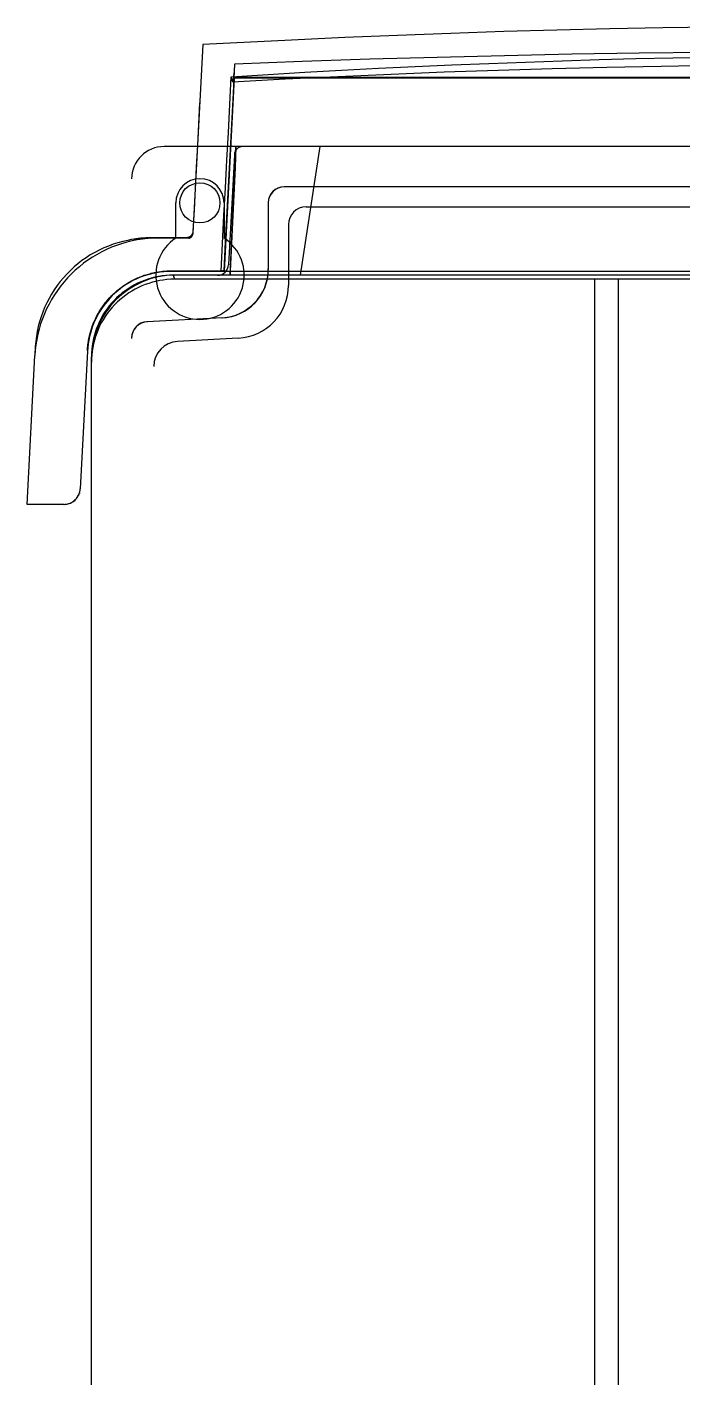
# Model space of a CAD drawing. Extents: x 0 to 211, y 0 to 549.
# Drawn here: x 0 to 81.6, y 380.9 to 549 of the extents above; entities that cross this region are included whole.
import ezdxf

# ---------------------------------------------------------------- set-up
doc = ezdxf.new("R2010")
doc.units = 0
doc.layers.add('--8N-THT. FIXING HOLE', color=4, linetype='CONTINUOUS')
doc.layers.add('-15N-THT. THIẾT BỊ ĐÓNG MỞ', color=40, linetype='CONTINUOUS')

# ---------------------------------------------------------------- blocks, each defined once
blk = doc.blocks.new('06 - N - SC VSD ATV630D15~D22N4')
at = {"layer": '--8N-THT. FIXING HOLE'}
blk.add_circle((-84.01, 252.55), 2.5, dxfattribs=at)
at = {"layer": '-15N-THT. THIẾT BỊ ĐÓNG MỞ'}
for p, q in [((-39.61, 274.03), (-46.21, 273.85)), ((-33.01, 274.19), (-39.61, 274.03)), ((-26.41, 274.33), (-33.01, 274.19)), ((-19.81, 274.43), (-26.41, 274.33)), ((-72.6, 272.8), (-83.66, 272.24)), ((-66, 273.11), (-72.6, 272.8)), ((-59.41, 273.38), (-66, 273.11)), ((-52.81, 273.63), (-59.41, 273.38)), ((-46.21, 273.85), (-52.81, 273.63)), ((-83.66, 272.24), (-84.89, 248.81)), ((-62.89, 270.45), (-54.5, 270.69)), ((-54.5, 270.69), (-46.12, 270.89)), ((-46.12, 270.89), (-37.74, 271.07)), ((-37.74, 271.07), (-29.35, 271.2)), ((-29.77, 270.49), (-25.19, 270.59)), ((-29.35, 271.2), (-20.97, 271.31)), ((-25.19, 270.59), (-20.61, 270.67)), ((-79.84, 266.18), (-79.65, 269.86)), ((-79.72, 268.88), (-79.7, 269.18)), ((-79.7, 269.18), (-79.67, 269.5)), ((-79.67, 269.5), (-79.65, 269.86)), ((-79.65, 269.86), (-71.27, 270.17)), ((-71.27, 270.17), (-62.89, 270.45)), ((-70.96, 268.79), (-66.38, 269.05)), ((-66.38, 269.05), (-61.81, 269.29)), ((-61.81, 269.29), (-57.23, 269.51)), ((-57.23, 269.51), (-52.66, 269.72)), ((-53.61, 268.84), (-46.89, 269.07)), ((-52.66, 269.72), (-48.08, 269.9)), ((-48.08, 269.9), (-43.51, 270.07)), ((-46.89, 269.07), (-40.17, 269.27)), ((-43.51, 270.07), (-38.93, 270.23)), ((-40.17, 269.27), (-33.41, 269.44)), ((-38.93, 270.23), (-34.35, 270.37)), ((-34.35, 270.37), (-29.77, 270.49)), ((-33.41, 269.44), (-26.65, 269.57)), ((-26.65, 269.57), (-19.99, 269.68)), ((-79.74, 268.16), (-81, 244.05)), ((-79.74, 268.05), (-80.99, 244.06)), ((-80.28, 264.77), (-80.1, 268.23)), ((-80.1, 268.23), (-75.53, 268.52)), ((-80.1, 268.23), (-80.07, 268.04)), ((-80.07, 268.04), (-80.05, 267.89)), ((-80.05, 267.89), (-80.02, 267.77)), ((-80.02, 267.77), (-80, 267.68)), ((-80, 267.68), (-79.97, 267.63)), ((-79.97, 267.63), (-79.94, 267.61)), ((-79.94, 267.61), (-73.4, 267.97)), ((-79.94, 267.61), (-79.92, 267.63)), ((-79.92, 267.63), (-79.9, 267.68)), ((-79.9, 267.68), (-79.87, 267.76)), ((-79.87, 267.76), (-79.85, 267.87)), ((-79.85, 267.87), (-79.82, 268.01)), ((-79.82, 268.01), (-79.8, 268.18)), ((-79.8, 268.18), (-79.77, 268.38)), ((-79.77, 268.38), (-79.75, 268.62)), ((-79.75, 268.62), (-79.72, 268.88)), ((-79.74, 268.16), (-79.74, 268.05)), ((79.71, 268.16), (-79.74, 268.16)), ((79.71, 268.05), (-79.74, 268.05)), ((-75.53, 268.52), (-70.96, 268.79)), ((-73.4, 267.97), (-66.85, 268.29)), ((-66.85, 268.29), (-60.23, 268.58)), ((-60.23, 268.58), (-53.61, 268.84)), ((-80.62, 251.43), (-79.84, 266.18)), ((-84.04, 265.01), (-84.32, 259.68)), ((-80.46, 261.32), (-80.28, 264.77)), ((-80.65, 257.87), (-80.46, 261.32)), ((-88.47, 259.55), (-88.47, 259.55)), ((-79.52, 259.55), (-88.47, 259.55)), ((-84.32, 259.68), (-84.46, 257.01)), ((-79.56, 259.55), (-80.29, 243.55)), ((-79.52, 259.55), (-79.64, 256.97)), ((88.25, 259.55), (-79.52, 259.55)), ((-78.65, 259.55), (-78.65, 259.55)), ((-69.1, 259.55), (-71.55, 243.55)), ((-80.83, 254.42), (-80.65, 257.87)), ((-79.71, 258.54), (-80.43, 244.85)), ((-79.71, 258.54), (-79.71, 258.54)), ((-92.5, 255.53), (-92.5, 255.53)), ((-84.46, 257.01), (-84.6, 254.34)), ((-79.64, 256.97), (-79.76, 254.39)), ((-84.6, 254.34), (-84.74, 251.67)), ((-81.01, 250.96), (-80.83, 254.42)), ((-79.76, 254.39), (-79.87, 251.8)), ((73.48, 254.55), (-73.54, 254.55)), ((-73.54, 254.55), (-73.54, 254.55)), ((-73.5, 254.55), (-73.5, 254.55)), ((-87, 248.16), (-87, 252.55)), ((-87, 252.55), (-87, 252.55)), ((-81, 252.55), (-81, 248.16)), ((-81, 252.55), (-81, 252.55)), ((-75.5, 252.59), (-75.5, 252.59)), ((-75.5, 252.59), (-75.5, 244.25)), ((-75.5, 252.55), (-75.5, 252.55)), ((-84.74, 251.67), (-84.88, 249.01)), ((-81.19, 247.51), (-81.01, 250.96)), ((-80.81, 247.74), (-80.62, 251.43)), ((-79.87, 251.8), (-79.99, 249.22)), ((-70.79, 252.04), (70.72, 252.04)), ((-70.79, 252.04), (-70.79, 252.04)), ((-84.93, 248.77), (-84.95, 248.69)), ((-84.9, 248.84), (-84.93, 248.77)), ((-84.89, 248.92), (-84.9, 248.84)), ((-84.88, 249), (-84.89, 248.92)), ((-84.88, 248.93), (-84.89, 248.89)), ((-84.88, 248.92), (-84.89, 248.91)), ((-84.89, 248.91), (-84.89, 248.9)), ((-84.89, 248.9), (-84.89, 248.88)), ((-84.89, 248.89), (-84.89, 248.86)), ((-84.89, 248.88), (-84.89, 248.87)), ((-84.89, 248.87), (-84.89, 248.86)), ((-84.89, 248.86), (-84.89, 248.81)), ((-84.89, 248.86), (-84.89, 248.84)), ((-84.89, 248.84), (-84.89, 248.83)), ((-84.89, 248.83), (-84.89, 248.81)), ((-84.89, 248.81), (-84.89, 248.79)), ((-84.89, 248.79), (-84.89, 248.76)), ((-84.89, 248.76), (-84.89, 248.74)), ((-84.89, 248.74), (-84.89, 248.71)), ((-84.88, 249.01), (-84.88, 248.98)), ((-84.88, 249.01), (-84.88, 249)), ((-84.88, 249), (-84.88, 249)), ((-84.88, 249), (-84.88, 249)), ((-84.88, 249), (-84.88, 249)), ((-84.88, 249), (-84.88, 249)), ((-84.88, 249), (-84.88, 249)), ((-84.88, 249), (-84.88, 248.99)), ((-84.88, 248.99), (-84.88, 248.98)), ((-84.88, 248.98), (-84.88, 248.96)), ((-84.88, 248.98), (-84.88, 248.97)), ((-84.88, 248.97), (-84.88, 248.96)), ((-84.88, 248.96), (-84.88, 248.93)), ((-84.88, 248.96), (-84.88, 248.95)), ((-84.88, 248.95), (-84.88, 248.94)), ((-84.88, 248.94), (-84.88, 248.93)), ((-84.88, 248.93), (-84.88, 248.92)), ((-79.99, 249.22), (-80.11, 246.64)), ((-72.99, 249.84), (-72.99, 242.29)), ((-72.99, 249.84), (-72.99, 249.84)), ((-95.39, 247.18), (-95.97, 246.94)), ((-94.8, 247.4), (-95.39, 247.18)), ((-94.38, 247.26), (-95, 247.02)), ((-94.2, 247.59), (-94.8, 247.4)), ((-93.74, 247.47), (-94.38, 247.26)), ((-93.59, 247.76), (-94.2, 247.59)), ((-93.1, 247.66), (-93.74, 247.47)), ((-92.98, 247.89), (-93.59, 247.76)), ((-92.45, 247.82), (-93.1, 247.66)), ((-92.51, 247.98), (-92.98, 247.89)), ((-92.74, 247.94), (-92.98, 247.89)), ((-92.49, 247.98), (-92.74, 247.94)), ((-92.04, 248.05), (-92.51, 247.98)), ((-92.24, 248.02), (-92.49, 247.98)), ((-91.79, 247.95), (-92.45, 247.82)), ((-91.99, 248.06), (-92.24, 248.02)), ((-91.57, 248.11), (-92.04, 248.05)), ((-91.84, 248.08), (-91.99, 248.06)), ((-91.69, 248.1), (-91.84, 248.08)), ((-91.13, 248.05), (-91.79, 247.95)), ((-91.53, 248.12), (-91.69, 248.1)), ((-91.09, 248.15), (-91.57, 248.11)), ((-91.37, 248.14), (-91.53, 248.12)), ((-91.22, 248.15), (-91.37, 248.14)), ((-91.06, 248.16), (-91.22, 248.15)), ((-90.46, 248.12), (-91.13, 248.05)), ((-90.61, 248.17), (-91.09, 248.15)), ((-90.9, 248.18), (-91.06, 248.16)), ((-90.74, 248.19), (-90.9, 248.18)), ((-90.61, 248.2), (-90.74, 248.19)), ((-90.47, 248.2), (-90.61, 248.2)), ((-90.14, 248.18), (-90.61, 248.17)), ((-90.33, 248.21), (-90.47, 248.2)), ((-89.79, 248.16), (-90.46, 248.12)), ((-90.19, 248.21), (-90.33, 248.21)), ((-90.05, 248.22), (-90.19, 248.21)), ((-90.14, 248.18), (-90.05, 248.19)), ((-85.4, 248.18), (-90.14, 248.18)), ((-89.91, 248.22), (-90.05, 248.22)), ((-90.05, 248.19), (-89.97, 248.2)), ((-89.97, 248.2), (-89.88, 248.21)), ((-89.77, 248.22), (-89.91, 248.22)), ((-89.88, 248.21), (-89.8, 248.22)), ((-89.8, 248.22), (-89.71, 248.22)), ((-89.12, 248.18), (-89.79, 248.16)), ((-89.63, 248.22), (-89.77, 248.22)), ((-89.71, 248.22), (-89.63, 248.22)), ((-89.63, 248.22), (-89.55, 248.22)), ((-85.58, 248.22), (-89.63, 248.22)), ((-89.55, 248.22), (-89.46, 248.22)), ((-89.46, 248.22), (-89.38, 248.21)), ((-89.38, 248.21), (-89.29, 248.2)), ((-89.29, 248.2), (-89.21, 248.19)), ((-89.21, 248.19), (-89.12, 248.18)), ((-87, 248.16), (-87, 248.16)), ((-85.75, 248.18), (-85.72, 248.19)), ((-85.68, 248.18), (-85.75, 248.18)), ((-85.72, 248.19), (-85.69, 248.2)), ((-85.69, 248.2), (-85.66, 248.21)), ((-85.6, 248.19), (-85.68, 248.18)), ((-85.66, 248.21), (-85.63, 248.22)), ((-85.63, 248.22), (-85.61, 248.22)), ((-85.61, 248.22), (-85.58, 248.22)), ((-85.52, 248.21), (-85.6, 248.19)), ((-85.58, 248.22), (-85.55, 248.22)), ((-85.57, 248.22), (-85.58, 248.22)), ((-85.56, 248.22), (-85.57, 248.22)), ((-85.55, 248.22), (-85.56, 248.22)), ((-85.56, 248.22), (-85.56, 248.22)), ((-85.55, 248.22), (-85.52, 248.22)), ((-85.54, 248.22), (-85.55, 248.22)), ((-85.53, 248.22), (-85.54, 248.22)), ((-85.52, 248.23), (-85.53, 248.23)), ((-85.53, 248.23), (-85.53, 248.22)), ((-85.45, 248.23), (-85.52, 248.21)), ((-85.51, 248.23), (-85.52, 248.23)), ((-85.52, 248.22), (-85.49, 248.21)), ((-85.5, 248.23), (-85.51, 248.23)), ((-85.51, 248.23), (-85.51, 248.23)), ((-85.49, 248.23), (-85.5, 248.23)), ((-85.48, 248.23), (-85.49, 248.23)), ((-85.49, 248.21), (-85.46, 248.2)), ((-85.47, 248.24), (-85.48, 248.23)), ((-85.46, 248.24), (-85.47, 248.24)), ((-85.45, 248.24), (-85.46, 248.24)), ((-85.46, 248.2), (-85.43, 248.19)), ((-85.38, 248.26), (-85.45, 248.23)), ((-85.44, 248.24), (-85.45, 248.24)), ((-85.43, 248.25), (-85.44, 248.24)), ((-85.42, 248.25), (-85.43, 248.25)), ((-85.43, 248.19), (-85.4, 248.18)), ((-85.41, 248.26), (-85.42, 248.25)), ((-85.4, 248.26), (-85.41, 248.26)), ((-85.39, 248.26), (-85.4, 248.26)), ((-85.4, 248.18), (-85.36, 248.18)), ((-85.38, 248.27), (-85.39, 248.26)), ((-85.31, 248.3), (-85.38, 248.26)), ((-85.37, 248.27), (-85.38, 248.27)), ((-85.36, 248.28), (-85.37, 248.27)), ((-85.34, 248.28), (-85.36, 248.28)), ((-85.36, 248.18), (-85.32, 248.18)), ((-85.33, 248.29), (-85.34, 248.28)), ((-85.32, 248.29), (-85.33, 248.29)), ((-85.31, 248.3), (-85.32, 248.29)), ((-85.32, 248.18), (-85.28, 248.19)), ((-85.25, 248.34), (-85.31, 248.3)), ((-85.3, 248.3), (-85.31, 248.3)), ((-85.29, 248.31), (-85.3, 248.3)), ((-85.28, 248.32), (-85.29, 248.31)), ((-85.27, 248.32), (-85.28, 248.32)), ((-85.28, 248.19), (-85.24, 248.2)), ((-85.26, 248.33), (-85.27, 248.32)), ((-85.24, 248.34), (-85.26, 248.33)), ((-85.19, 248.38), (-85.25, 248.34)), ((-85.23, 248.35), (-85.24, 248.34)), ((-85.24, 248.2), (-85.2, 248.22)), ((-85.22, 248.36), (-85.23, 248.35)), ((-85.21, 248.37), (-85.22, 248.36)), ((-85.2, 248.38), (-85.21, 248.37)), ((-85.19, 248.38), (-85.2, 248.38)), ((-85.2, 248.22), (-85.17, 248.23)), ((-85.13, 248.44), (-85.19, 248.38)), ((-85.17, 248.23), (-85.13, 248.25)), ((-85.08, 248.5), (-85.13, 248.44)), ((-85.13, 248.25), (-85.1, 248.28)), ((-85.1, 248.28), (-85.07, 248.3)), ((-85.03, 248.56), (-85.08, 248.5)), ((-85.07, 248.3), (-85.04, 248.33)), ((-85.04, 248.33), (-85.01, 248.36)), ((-84.99, 248.62), (-85.03, 248.56)), ((-85.01, 248.36), (-84.99, 248.39)), ((-84.95, 248.69), (-84.99, 248.62)), ((-84.99, 248.39), (-84.97, 248.42)), ((-84.97, 248.42), (-84.95, 248.46)), ((-84.95, 248.46), (-84.93, 248.5)), ((-84.93, 248.5), (-84.92, 248.53)), ((-84.92, 248.53), (-84.91, 248.57)), ((-84.91, 248.57), (-84.9, 248.61)), ((-84.89, 248.71), (-84.9, 248.68)), ((-84.9, 248.68), (-84.9, 248.65)), ((-84.9, 248.61), (-84.9, 248.65)), ((-81.37, 244.06), (-81.19, 247.51)), ((-81, 248.16), (-81, 248.16)), ((-81, 244.06), (-80.81, 247.74)), ((-98.68, 245.37), (-99.18, 244.98)), ((-98.17, 245.73), (-98.68, 245.37)), ((-97.94, 245.42), (-98.48, 245.03)), ((-97.64, 246.07), (-98.17, 245.73)), ((-97.38, 245.79), (-97.94, 245.42)), ((-97.09, 246.38), (-97.64, 246.07)), ((-96.8, 246.13), (-97.38, 245.79)), ((-96.54, 246.68), (-97.09, 246.38)), ((-96.22, 246.45), (-96.8, 246.13)), ((-95.97, 246.94), (-96.54, 246.68)), ((-95.61, 246.75), (-96.22, 246.45)), ((-95, 247.02), (-95.61, 246.75)), ((-80.11, 246.64), (-80.23, 244.05)), ((-100.56, 243.7), (-100.98, 243.24)), ((-100.12, 244.15), (-100.56, 243.7)), ((-99.99, 243.71), (-100.46, 243.23)), ((-99.66, 244.58), (-100.12, 244.15)), ((-99.51, 244.17), (-99.99, 243.71)), ((-99.18, 244.98), (-99.66, 244.58)), ((-99, 244.61), (-99.51, 244.17)), ((-98.48, 245.03), (-99, 244.61)), ((-90.71, 243.58), (-90.28, 243.7)), ((-90.21, 243.7), (-90.65, 243.57)), ((-90.58, 243.65), (-90.41, 243.7)), ((-90.41, 243.7), (-90.23, 243.74)), ((-90.28, 243.7), (-89.84, 243.81)), ((-90.23, 243.74), (-90.06, 243.79)), ((-89.77, 243.81), (-90.21, 243.7)), ((-90.06, 243.79), (-89.88, 243.83)), ((-89.88, 243.83), (-89.71, 243.87)), ((-89.84, 243.81), (-89.4, 243.9)), ((-89.32, 243.9), (-89.77, 243.81)), ((-89.71, 243.87), (-89.53, 243.9)), ((-89.53, 243.9), (-89.35, 243.94)), ((-89.4, 243.9), (-88.95, 243.97)), ((-89.35, 243.94), (-89.17, 243.97)), ((-88.87, 243.96), (-89.32, 243.9)), ((-89.17, 243.97), (-89, 243.99)), ((-89, 243.99), (-88.82, 244.02)), ((-88.95, 243.97), (-88.5, 244.01)), ((-88.42, 244.01), (-88.87, 243.96)), ((-88.82, 244.02), (-88.64, 244.04)), ((-88.64, 244.04), (-88.46, 244.05)), ((-88.5, 244.01), (-88.05, 244.04)), ((-88.46, 244.05), (-88.28, 244.07)), ((-87.96, 244.04), (-88.42, 244.01)), ((-88.28, 244.07), (-88.1, 244.08)), ((-88.1, 244.08), (-87.91, 244.09)), ((-88.05, 244.04), (-87.6, 244.05)), ((-87.51, 244.05), (-87.96, 244.04)), ((-87.91, 244.09), (-87.73, 244.09)), ((-87.73, 244.09), (-87.55, 244.09)), ((-87.6, 244.05), (-87.59, 244.07)), ((-87.6, 244.05), (87.57, 244.05)), ((-87.59, 244.07), (-87.57, 244.09)), ((-87.57, 244.09), (-87.56, 244.09)), ((-87.56, 244.09), (-87.55, 244.09)), ((-87.55, 244.09), (-87.53, 244.09)), ((-87.55, 244.09), (-81.12, 244.09)), ((-87.53, 244.09), (-87.52, 244.07)), ((-87.52, 244.07), (-87.51, 244.05)), ((-81.29, 244.07), (-81.37, 244.06)), ((-81.37, 244.06), (-80.99, 244.06)), ((-81.21, 244.09), (-81.29, 244.07)), ((-81.15, 244.09), (-81.21, 244.09)), ((-81.09, 244.09), (-81.15, 244.09)), ((-81.05, 244.09), (-81.09, 244.09)), ((-81.02, 244.07), (-81.05, 244.09)), ((-81, 244.06), (-81.02, 244.07)), ((-80.99, 244.06), (-81, 244.05)), ((-81, 244.06), (80.98, 244.06)), ((-81, 244.05), (-81, 244.05)), ((-81, 244.05), (-81, 244.05)), ((-81, 244.05), (-81, 244.05)), ((-80.43, 244.85), (-80.43, 244.85)), ((-80.24, 243.89), (-80.25, 243.72)), ((-80.25, 243.72), (-80.25, 243.64)), ((-80.23, 244.05), (-80.24, 243.97)), ((-80.24, 243.97), (-80.24, 243.89)), ((-75.5, 244.34), (-75.5, 244.34)), ((-75.5, 244.25), (-75.5, 244.25)), ((-101.77, 242.26), (-102.13, 241.74)), ((-101.39, 242.76), (-101.77, 242.26)), ((-101.32, 242.21), (-101.72, 241.67)), ((-100.98, 243.24), (-101.39, 242.76)), ((-100.9, 242.73), (-101.32, 242.21)), ((-100.46, 243.23), (-100.9, 242.73)), ((-93.91, 241.93), (-93.54, 242.19)), ((-93.9, 241.95), (-93.62, 242.15)), ((-93.5, 242.18), (-93.87, 241.91)), ((-93.62, 242.15), (-93.34, 242.35)), ((-93.54, 242.19), (-93.16, 242.44)), ((-93.12, 242.43), (-93.5, 242.18)), ((-93.34, 242.35), (-93.04, 242.54)), ((-93.16, 242.44), (-92.78, 242.68)), ((-92.73, 242.66), (-93.12, 242.43)), ((-93.04, 242.54), (-92.89, 242.63)), ((-92.55, 242.12), (-92.94, 241.87)), ((-92.89, 242.63), (-92.73, 242.72)), ((-92.78, 242.68), (-92.38, 242.89)), ((-92.33, 242.88), (-92.73, 242.66)), ((-92.73, 242.72), (-92.58, 242.81)), ((-92.58, 242.81), (-92.42, 242.9)), ((-92.16, 242.34), (-92.55, 242.12)), ((-92.42, 242.9), (-92.26, 242.98)), ((-92.38, 242.89), (-91.98, 243.09)), ((-91.92, 243.08), (-92.33, 242.88)), ((-92.26, 242.98), (-92.09, 243.06)), ((-91.75, 242.55), (-92.16, 242.34)), ((-92.09, 243.06), (-91.93, 243.13)), ((-91.65, 242.02), (-92.06, 241.81)), ((-91.98, 243.09), (-91.56, 243.27)), ((-91.93, 243.13), (-91.77, 243.21)), ((-91.5, 243.26), (-91.92, 243.08)), ((-91.77, 243.21), (-91.6, 243.28)), ((-91.34, 242.74), (-91.75, 242.55)), ((-91.23, 242.22), (-91.65, 242.02)), ((-91.6, 243.28), (-91.43, 243.35)), ((-91.56, 243.27), (-91.14, 243.43)), ((-91.08, 243.43), (-91.5, 243.26)), ((-91.43, 243.35), (-91.27, 243.41)), ((-90.91, 242.91), (-91.34, 242.74)), ((-91.27, 243.41), (-91.1, 243.48)), ((-90.8, 242.39), (-91.23, 242.22)), ((-91.14, 243.43), (-90.71, 243.58)), ((-91.1, 243.48), (-90.93, 243.54)), ((-90.65, 243.57), (-91.08, 243.43)), ((-90.93, 243.54), (-90.75, 243.59)), ((-90.48, 243.06), (-90.91, 242.91)), ((-90.36, 242.54), (-90.8, 242.39)), ((-90.75, 243.59), (-90.58, 243.65)), ((-90.05, 243.19), (-90.48, 243.06)), ((-89.92, 242.67), (-90.36, 242.54)), ((-89.6, 243.3), (-90.05, 243.19)), ((-89.47, 242.79), (-89.92, 242.67)), ((-89.16, 243.39), (-89.6, 243.3)), ((-89.01, 242.88), (-89.47, 242.79)), ((-88.71, 243.46), (-89.16, 243.39)), ((-88.56, 242.95), (-89.01, 242.88)), ((-88.25, 243.51), (-88.71, 243.46)), ((-88.1, 243), (-88.56, 242.95)), ((-87.8, 243.54), (-88.25, 243.51)), ((-87.63, 243.04), (-88.1, 243)), ((-87.34, 243.55), (-87.8, 243.54)), ((-87.17, 243.05), (-87.63, 243.04)), ((80.23, 243.55), (-87.34, 243.55)), ((-87.34, 243.55), (-87.17, 243.05)), ((-34.94, 243.05), (-87.17, 243.05)), ((-87.08, 243.55), (-87.08, 243.55)), ((-81.8, 243.55), (-81.8, 243.55)), ((-80.25, 243.64), (-80.26, 243.55)), ((-72.99, 242.29), (-72.99, 242.29)), ((-34.94, 243.09), (-34.94, 95.33)), ((-34.94, 243.09), (-31.99, 243.09)), ((-31.99, 243.09), (-31.99, 95.33)), ((87.94, 243.05), (-31.99, 243.05)), ((-102.77, 240.66), (-103.06, 240.11)), ((-102.46, 241.21), (-102.77, 240.66)), ((-102.45, 240.55), (-102.77, 239.96)), ((-102.13, 241.74), (-102.46, 241.21)), ((-102.1, 241.12), (-102.45, 240.55)), ((-101.72, 241.67), (-102.1, 241.12)), ((-95.82, 240.03), (-95.54, 240.38)), ((-95.52, 240.34), (-95.81, 239.99)), ((-95.62, 240.3), (-95.5, 240.44)), ((-95.54, 240.38), (-95.24, 240.72)), ((-95.22, 240.69), (-95.52, 240.34)), ((-95.5, 240.44), (-95.38, 240.57)), ((-95.38, 240.57), (-95.26, 240.71)), ((-95.26, 240.71), (-95.13, 240.84)), ((-95.24, 240.72), (-94.93, 241.04)), ((-94.9, 241.01), (-95.22, 240.69)), ((-95.13, 240.84), (-95, 240.98)), ((-95, 240.98), (-94.87, 241.11)), ((-94.68, 240.42), (-94.99, 240.08)), ((-94.93, 241.04), (-94.6, 241.35)), ((-94.57, 241.33), (-94.9, 241.01)), ((-94.87, 241.11), (-94.74, 241.24)), ((-94.74, 241.24), (-94.6, 241.37)), ((-94.36, 240.74), (-94.68, 240.42)), ((-94.6, 241.35), (-94.26, 241.65)), ((-94.6, 241.37), (-94.46, 241.49)), ((-94.23, 241.62), (-94.57, 241.33)), ((-94.46, 241.49), (-94.32, 241.61)), ((-94.03, 241.04), (-94.36, 240.74)), ((-94.32, 241.61), (-94.18, 241.73)), ((-93.97, 240.5), (-94.31, 240.18)), ((-94.26, 241.65), (-93.91, 241.93)), ((-93.87, 241.91), (-94.23, 241.62)), ((-94.18, 241.73), (-93.9, 241.95)), ((-93.68, 241.34), (-94.03, 241.04)), ((-93.61, 240.79), (-93.97, 240.5)), ((-93.31, 241.61), (-93.68, 241.34)), ((-93.24, 241.07), (-93.61, 240.79)), ((-92.94, 241.87), (-93.31, 241.61)), ((-92.86, 241.34), (-93.24, 241.07)), ((-92.47, 241.58), (-92.86, 241.34)), ((-92.06, 241.81), (-92.47, 241.58)), ((-103.56, 238.95), (-103.77, 238.36)), ((-103.35, 238.75), (-103.6, 238.13)), ((-103.32, 239.54), (-103.56, 238.95)), ((-103.07, 239.36), (-103.35, 238.75)), ((-103.06, 240.11), (-103.32, 239.54)), ((-102.77, 239.96), (-103.07, 239.36)), ((-96.81, 238.5), (-96.73, 238.66)), ((-96.8, 238.52), (-96.58, 238.91)), ((-96.57, 238.86), (-96.8, 238.46)), ((-96.73, 238.66), (-96.64, 238.82)), ((-96.64, 238.82), (-96.55, 238.98)), ((-96.58, 238.91), (-96.35, 239.29)), ((-96.33, 239.25), (-96.57, 238.86)), ((-96.55, 238.98), (-96.46, 239.13)), ((-96.46, 239.13), (-96.36, 239.28)), ((-96.36, 239.28), (-96.26, 239.43)), ((-96.35, 239.29), (-96.09, 239.67)), ((-96.08, 239.63), (-96.33, 239.25)), ((-96.26, 239.43), (-96.16, 239.58)), ((-96.16, 239.58), (-96.06, 239.73)), ((-96.09, 239.67), (-95.82, 240.03)), ((-95.81, 239.99), (-96.08, 239.63)), ((-96.06, 239.73), (-95.95, 239.87)), ((-95.82, 238.99), (-96.06, 238.61)), ((-95.95, 239.87), (-95.84, 240.02)), ((-95.84, 240.02), (-95.73, 240.16)), ((-95.56, 239.37), (-95.82, 238.99)), ((-95.53, 238.79), (-95.79, 238.41)), ((-95.73, 240.16), (-95.62, 240.3)), ((-95.28, 239.73), (-95.56, 239.37)), ((-95.25, 239.16), (-95.53, 238.79)), ((-94.99, 240.08), (-95.28, 239.73)), ((-94.95, 239.51), (-95.25, 239.16)), ((-94.64, 239.85), (-94.95, 239.51)), ((-94.31, 240.18), (-94.64, 239.85)), ((-81, 238.94), (-81, 238.94)), ((-104.12, 237.16), (-104.25, 236.54)), ((-103.96, 237.76), (-104.12, 237.16)), ((-103.82, 237.5), (-104.01, 236.86)), ((-103.77, 238.36), (-103.96, 237.76)), ((-103.6, 238.13), (-103.82, 237.5)), ((-97.66, 236.33), (-97.45, 237.02)), ((-97.5, 236.86), (-97.35, 237.28)), ((-97.35, 237.22), (-97.5, 236.79)), ((-97.45, 237.02), (-97.33, 237.36)), ((-97.35, 237.28), (-97.19, 237.7)), ((-97.19, 237.64), (-97.35, 237.22)), ((-97.33, 237.36), (-97.2, 237.69)), ((-97.2, 237.69), (-97.05, 238.02)), ((-97.19, 237.7), (-97, 238.11)), ((-97, 238.06), (-97.19, 237.64)), ((-97.05, 238.02), (-96.89, 238.34)), ((-97, 238.11), (-96.8, 238.52)), ((-96.8, 238.46), (-97, 238.06)), ((-96.85, 236.97), (-97, 236.54)), ((-96.89, 238.34), (-96.81, 238.5)), ((-96.68, 237.39), (-96.85, 236.97)), ((-96.49, 237.8), (-96.68, 237.39)), ((-96.48, 237.2), (-96.67, 236.78)), ((-96.29, 238.21), (-96.49, 237.8)), ((-96.27, 237.61), (-96.48, 237.2)), ((-96.06, 238.61), (-96.29, 238.21)), ((-96.04, 238.01), (-96.27, 237.61)), ((-95.79, 238.41), (-96.04, 238.01)), ((-81.19, 238.26), (-90.6, 237.76)), ((-90.6, 237.76), (-90.6, 237.76)), ((-90.51, 237.77), (-90.51, 237.77)), ((-81.28, 238.25), (-81.28, 238.25)), ((-81.19, 238.26), (-81.19, 238.26)), ((-104.43, 235.3), (-104.48, 234.67)), ((-104.35, 235.92), (-104.43, 235.3)), ((-104.31, 235.56), (-104.41, 234.9)), ((-104.25, 236.54), (-104.35, 235.92)), ((-104.17, 236.21), (-104.31, 235.56)), ((-104.01, 236.86), (-104.17, 236.21)), ((-97.91, 235.1), (-97.83, 235.55)), ((-97.84, 235.46), (-97.91, 235.02)), ((-97.88, 235.27), (-97.85, 235.45)), ((-97.85, 235.45), (-97.82, 235.63)), ((-97.75, 235.91), (-97.84, 235.46)), ((-97.83, 235.55), (-97.74, 235.99)), ((-97.82, 235.63), (-97.66, 236.33)), ((-97.82, 235.63), (-97.82, 235.63)), ((-97.82, 235.63), (-97.82, 235.63)), ((-97.82, 235.63), (-97.82, 235.63)), ((-97.82, 235.63), (-97.82, 235.63)), ((-97.82, 235.63), (-97.82, 235.63)), ((-97.82, 235.63), (-97.82, 235.63)), ((-97.82, 235.63), (-97.82, 235.63)), ((-97.82, 235.63), (-97.82, 235.63)), ((-97.82, 235.63), (-97.82, 235.63)), ((-97.63, 236.35), (-97.75, 235.91)), ((-97.74, 235.99), (-97.63, 236.43)), ((-97.63, 236.43), (-97.5, 236.86)), ((-97.5, 236.79), (-97.63, 236.35)), ((-97.25, 235.66), (-97.34, 235.21)), ((-97.13, 236.1), (-97.25, 235.66)), ((-97.13, 235.46), (-97.24, 235.01)), ((-97, 236.54), (-97.13, 236.1)), ((-96.99, 235.91), (-97.13, 235.46)), ((-96.84, 236.35), (-96.99, 235.91)), ((-96.67, 236.78), (-96.84, 236.35)), ((-92.5, 235.76), (-92.5, 235.76)), ((-92.5, 235.67), (-92.5, 235.67)), ((-79.23, 235.72), (-86.78, 235.32)), ((-86.78, 235.32), (-86.78, 235.32)), ((-79.23, 235.72), (-79.23, 235.72)), ((-104.49, 234.23), (-104.54, 233.56)), ((-104.53, 233.75), (-104.54, 233.69)), ((-104.54, 233.69), (-104.54, 233.63)), ((-104.54, 233.63), (-104.54, 233.56)), ((-104.52, 233.92), (-104.53, 233.87)), ((-104.53, 233.87), (-104.53, 233.81)), ((-104.53, 233.81), (-104.53, 233.75)), ((-104.51, 234.15), (-104.52, 234.04)), ((-104.51, 234.11), (-104.52, 234.06)), ((-104.52, 234.06), (-104.52, 234.02)), ((-104.52, 234.04), (-104.52, 233.92)), ((-104.52, 234.02), (-104.52, 233.97)), ((-104.52, 233.97), (-104.52, 233.92)), ((-104.5, 234.37), (-104.51, 234.26)), ((-104.5, 234.34), (-104.51, 234.29)), ((-104.51, 234.29), (-104.51, 234.25)), ((-104.51, 234.26), (-104.51, 234.15)), ((-104.51, 234.25), (-104.51, 234.2)), ((-104.51, 234.2), (-104.51, 234.16)), ((-104.51, 234.16), (-104.51, 234.11)), ((-104.49, 234.58), (-104.5, 234.47)), ((-104.49, 234.49), (-104.5, 234.44)), ((-104.5, 234.47), (-104.5, 234.37)), ((-104.5, 234.44), (-104.5, 234.39)), ((-104.5, 234.39), (-104.5, 234.34)), ((-104.41, 234.9), (-104.49, 234.23)), ((-104.48, 234.67), (-104.49, 234.63)), ((-104.48, 234.66), (-104.49, 234.64)), ((-104.49, 234.64), (-104.49, 234.62)), ((-104.49, 234.63), (-104.49, 234.58)), ((-104.49, 234.62), (-104.49, 234.61)), ((-104.49, 234.61), (-104.49, 234.59)), ((-104.49, 234.59), (-104.49, 234.58)), ((-104.49, 234.58), (-104.49, 234.53)), ((-104.49, 234.53), (-104.49, 234.49)), ((-104.48, 234.67), (-104.48, 234.66)), ((-98, 234.11), (-98.9, 216.98)), ((-97.96, 234.56), (-98, 234.11)), ((-97.99, 234.2), (-98, 234.19)), ((-98, 234.19), (-98, 234.18)), ((-98, 234.18), (-98, 234.16)), ((-98, 234.16), (-98, 234.14)), ((-98, 234.14), (-98, 234.11)), ((-97.99, 234.2), (-97.96, 234.65)), ((-97.99, 234.2), (-97.98, 234.38)), ((-97.99, 234.2), (-97.99, 234.2)), ((-97.99, 234.2), (-97.99, 234.2)), ((-97.98, 234.38), (-97.97, 234.56)), ((-97.97, 234.56), (-97.95, 234.73)), ((-97.96, 234.65), (-97.91, 235.1)), ((-97.91, 235.02), (-97.96, 234.56)), ((-97.95, 234.73), (-97.93, 234.91)), ((-97.93, 234.91), (-97.91, 235.09)), ((-97.91, 235.09), (-97.88, 235.27)), ((-97.49, 233.85), (-97.5, 233.4)), ((-97.46, 234.31), (-97.49, 233.85)), ((-97.46, 233.64), (-97.49, 233.18)), ((-97.41, 234.76), (-97.46, 234.31)), ((-97.41, 234.1), (-97.46, 233.64)), ((-97.34, 235.21), (-97.41, 234.76)), ((-97.33, 234.56), (-97.41, 234.1)), ((-97.24, 235.01), (-97.33, 234.56)), ((-105.51, 215.05), (-104.54, 233.56)), ((-97.5, -261.37), (-97.5, 233.4)), ((-97.49, 233.18), (-97.5, 232.72)), ((-97.5, 233.13), (-97.5, 233.13)), ((-89.74, 232.2), (-89.74, 232.2)), ((-98.94, 216.66), (-98.91, 216.82)), ((-98.91, 216.82), (-98.9, 216.98)), ((-98.91, 216.77), (-98.9, 216.93)), ((-98.9, 216.97), (-98.9, 216.98)), ((-98.9, 216.96), (-98.9, 216.97)), ((-98.9, 216.97), (-98.9, 216.97)), ((-98.9, 216.95), (-98.9, 216.96)), ((-98.9, 216.96), (-98.9, 216.96)), ((-98.9, 216.94), (-98.9, 216.95)), ((-98.9, 216.93), (-98.9, 216.94)), ((-100.6, 215.08), (-100.45, 215.11)), ((-100.57, 215.08), (-100.41, 215.11)), ((-100.45, 215.11), (-100.29, 215.16)), ((-100.41, 215.11), (-100.26, 215.15)), ((-100.34, 215.13), (-100.37, 215.13)), ((-100.29, 215.16), (-100.14, 215.21)), ((-100.26, 215.15), (-100.11, 215.21)), ((-100.14, 215.21), (-99.99, 215.28)), ((-100.11, 215.21), (-99.96, 215.28)), ((-99.99, 215.28), (-99.85, 215.36)), ((-99.96, 215.28), (-99.83, 215.36)), ((-99.85, 215.36), (-99.71, 215.45)), ((-99.83, 215.36), (-99.7, 215.44)), ((-99.71, 215.45), (-99.59, 215.56)), ((-99.7, 215.44), (-99.57, 215.54)), ((-99.59, 215.56), (-99.47, 215.67)), ((-99.57, 215.54), (-99.46, 215.65)), ((-99.47, 215.67), (-99.36, 215.79)), ((-99.46, 215.65), (-99.35, 215.77)), ((-99.36, 215.79), (-99.26, 215.92)), ((-99.35, 215.77), (-99.26, 215.9)), ((-99.26, 215.92), (-99.17, 216.06)), ((-99.26, 215.9), (-99.17, 216.03)), ((-99.17, 216.06), (-99.1, 216.2)), ((-99.17, 216.03), (-99.09, 216.17)), ((-99.11, 216.16), (-99.09, 216.21)), ((-99.11, 216.17), (-99.11, 216.16)), ((-99.1, 216.2), (-99.03, 216.35)), ((-99.09, 216.17), (-99.03, 216.32)), ((-99.09, 216.21), (-99.07, 216.25)), ((-99.07, 216.25), (-99.05, 216.29)), ((-99.05, 216.29), (-99.03, 216.33)), ((-99.03, 216.35), (-98.98, 216.5)), ((-99.03, 216.32), (-98.98, 216.47)), ((-99.03, 216.33), (-99.02, 216.38)), ((-99.02, 216.38), (-99, 216.42)), ((-99, 216.42), (-99, 216.4)), ((-98.98, 216.5), (-98.94, 216.66)), ((-98.98, 216.47), (-98.94, 216.62)), ((-98.94, 216.62), (-98.91, 216.77)), ((-100.93, 215.05), (-105.51, 215.05)), ((-105.51, 215.05), (-105.51, 215.05)), ((-100.93, 215.05), (-100.77, 215.06)), ((-100.88, 215.05), (-100.93, 215.05)), ((-100.88, 215.05), (-100.72, 215.06)), ((-100.77, 215.06), (-100.6, 215.08)), ((-100.72, 215.06), (-100.57, 215.08))]:
    blk.add_line(p, q, dxfattribs=at)
for centre, radius, start, end in [((-88.47, 255.53), 4.03, 90, 180), ((-78.65, 258.48), 1.07, 90, 177), ((-84, 252.55), 3, 0, 180), ((-73.54, 252.59), 1.96, 90, 180), ((-73.5, 252.55), 2, 90, 180), ((-70.79, 249.84), 2.21, 90, 180), ((-84, 243.55), 5.5, 123.0557, 56.9443), ((-81.8, 244.92), 1.37, 270, 357), ((-81.6, 244.34), 6.1, 273, 0), ((-81.5, 244.25), 6, 273, 0), ((-87.08, 233.13), 10.42, 90, 180), ((-79.57, 242.29), 6.58, 273, 0), ((-90.4, 235.67), 2.1, 93, 180), ((-90.5, 235.76), 2, 93, 180), ((-86.62, 232.2), 3.12, 93, 180)]:
    blk.add_arc(centre, radius, start, end, dxfattribs=at)

msp = doc.modelspace()

# ---------------------------------------------------------------- block references
msp.add_blockref('06 - N - SC VSD ATV630D15~D22N4', (105.51, 274.56))

doc.saveas('drawing.dxf')
